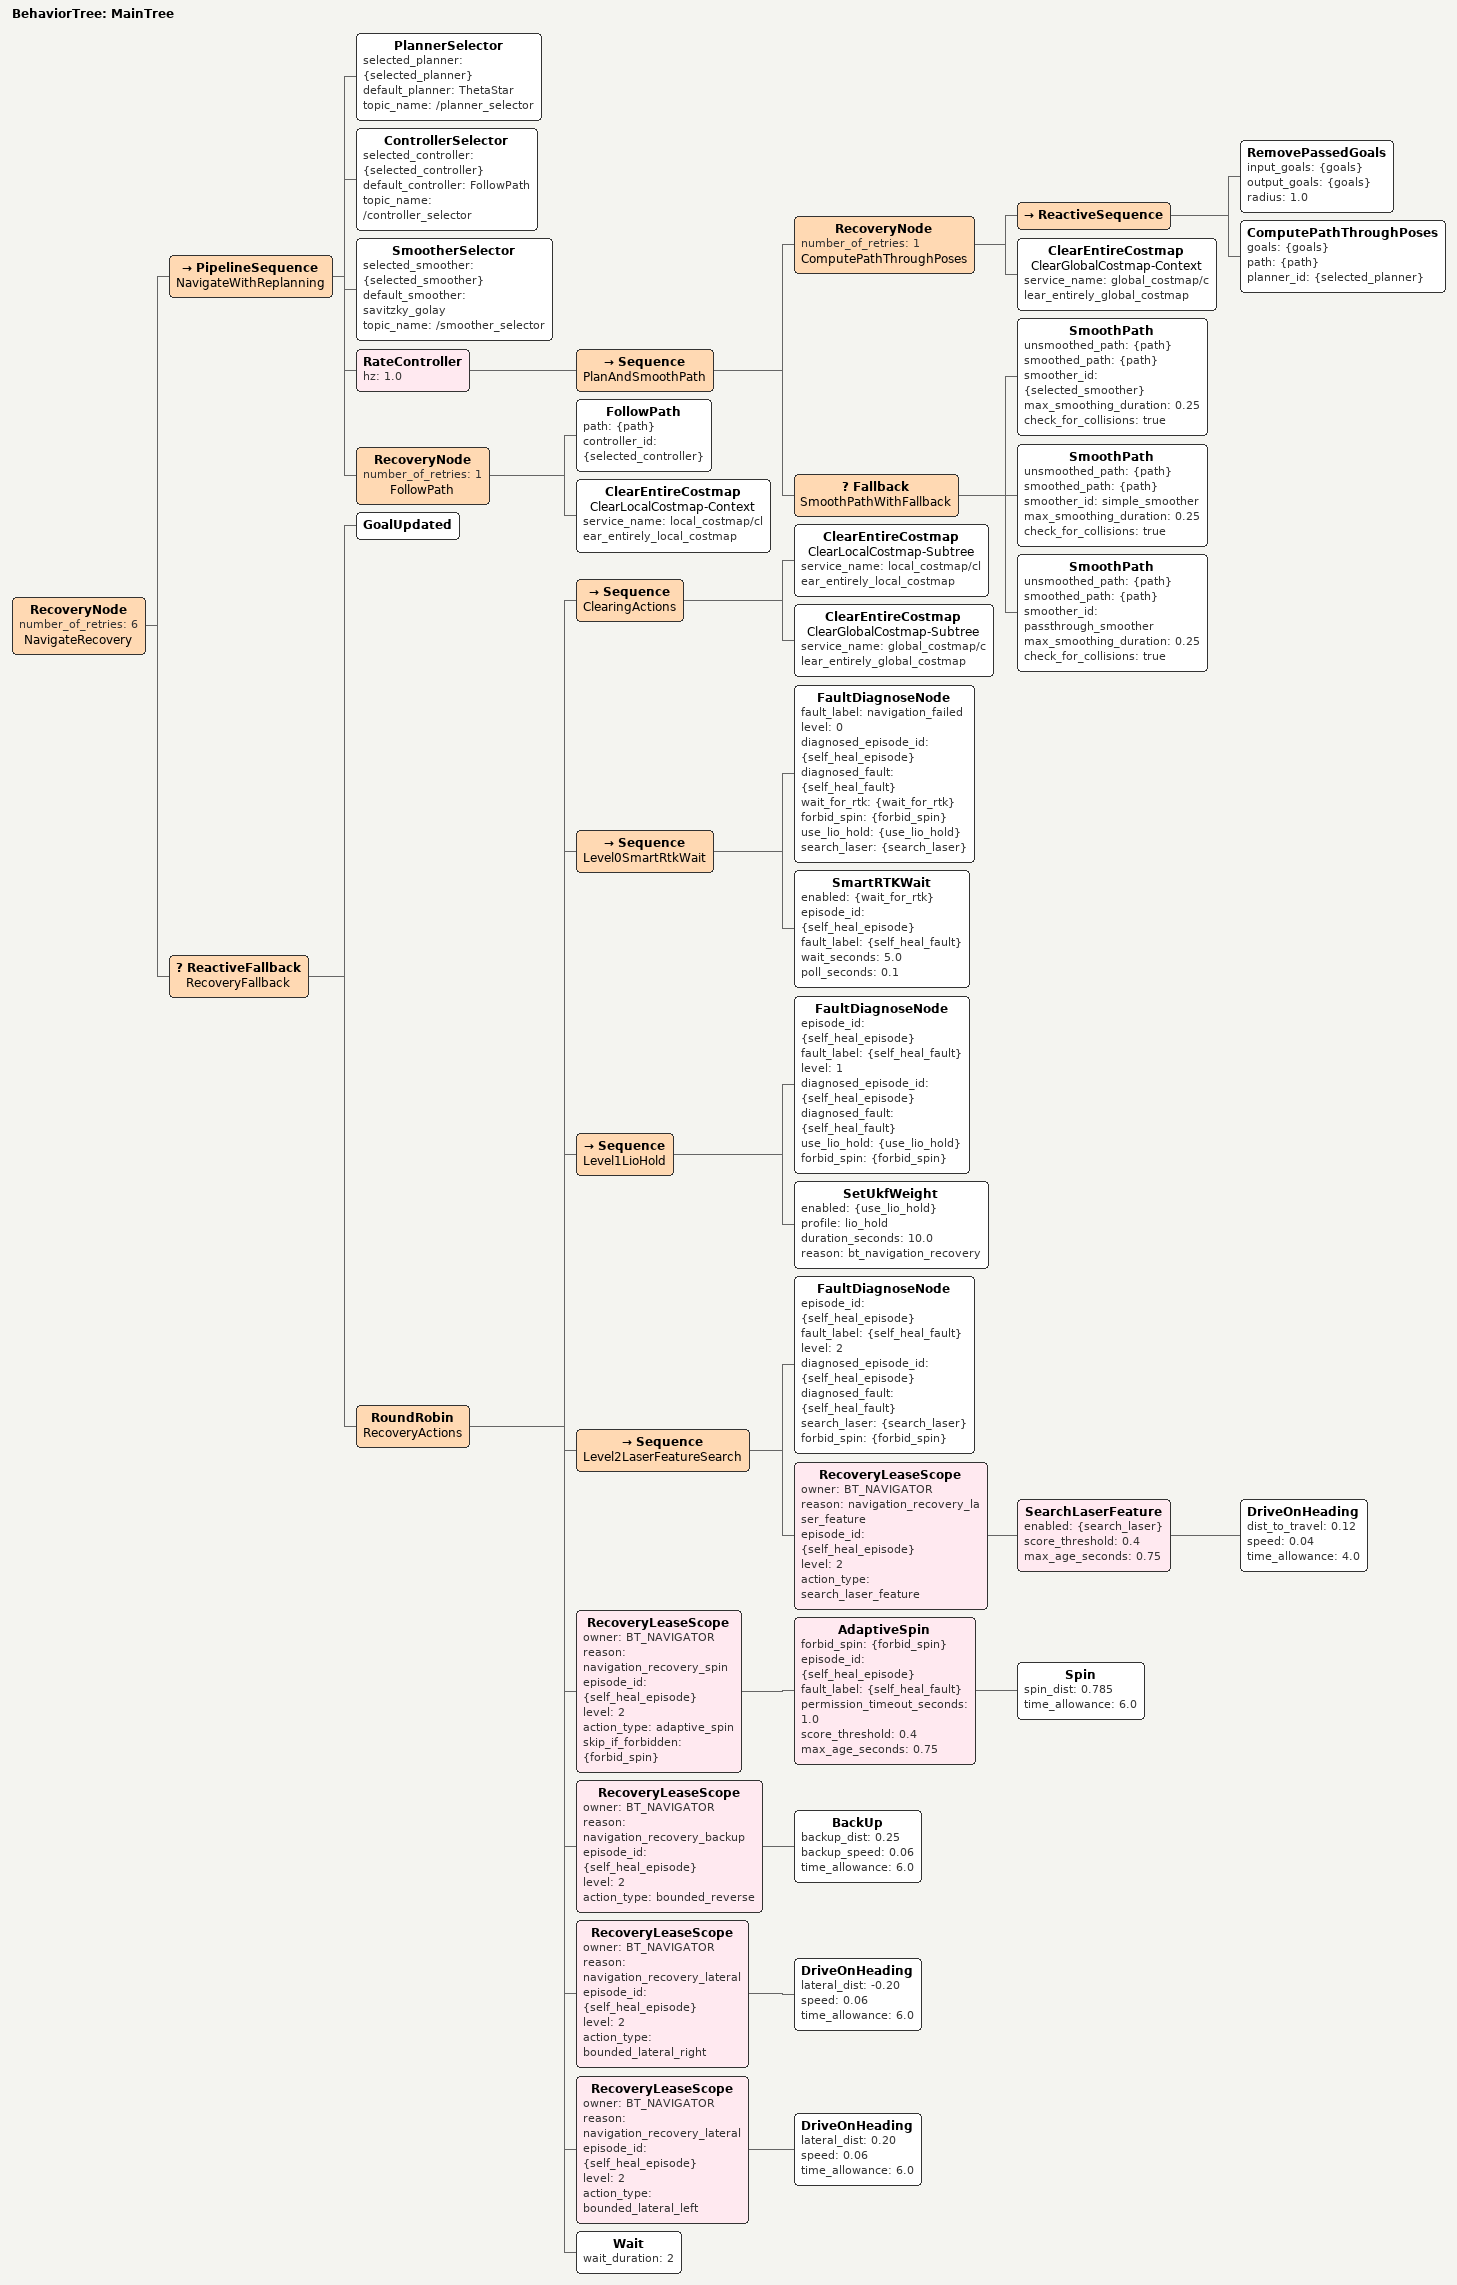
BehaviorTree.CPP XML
<root main_tree_to_execute="MainTree">
  <BehaviorTree ID="MainTree">
    <RecoveryNode number_of_retries="6" name="NavigateRecovery">
      <PipelineSequence name="NavigateWithReplanning">
        <PlannerSelector selected_planner="{selected_planner}" default_planner="ThetaStar" topic_name="/planner_selector"/>
        <ControllerSelector selected_controller="{selected_controller}" default_controller="FollowPath" topic_name="/controller_selector"/>
        <SmootherSelector selected_smoother="{selected_smoother}" default_smoother="savitzky_golay" topic_name="/smoother_selector"/>
        <RateController hz="1.0">
          <Sequence name="PlanAndSmoothPath">
            <RecoveryNode number_of_retries="1" name="ComputePathThroughPoses">
              <ReactiveSequence>
                <RemovePassedGoals input_goals="{goals}" output_goals="{goals}" radius="1.0"/>
                <ComputePathThroughPoses goals="{goals}" path="{path}" planner_id="{selected_planner}"/>
              </ReactiveSequence>
              <ClearEntireCostmap name="ClearGlobalCostmap-Context" service_name="global_costmap/clear_entirely_global_costmap"/>
            </RecoveryNode>
            <Fallback name="SmoothPathWithFallback">
              <SmoothPath unsmoothed_path="{path}" smoothed_path="{path}" smoother_id="{selected_smoother}" max_smoothing_duration="0.25" check_for_collisions="true"/>
              <SmoothPath unsmoothed_path="{path}" smoothed_path="{path}" smoother_id="simple_smoother" max_smoothing_duration="0.25" check_for_collisions="true"/>
              <SmoothPath unsmoothed_path="{path}" smoothed_path="{path}" smoother_id="passthrough_smoother" max_smoothing_duration="0.25" check_for_collisions="true"/>
            </Fallback>
          </Sequence>
        </RateController>
        <RecoveryNode number_of_retries="1" name="FollowPath">
          <FollowPath path="{path}" controller_id="{selected_controller}"/>
          <ClearEntireCostmap name="ClearLocalCostmap-Context" service_name="local_costmap/clear_entirely_local_costmap"/>
        </RecoveryNode>
      </PipelineSequence>
      <ReactiveFallback name="RecoveryFallback">
        <GoalUpdated/>
        <RoundRobin name="RecoveryActions">
          <Sequence name="ClearingActions">
            <ClearEntireCostmap name="ClearLocalCostmap-Subtree" service_name="local_costmap/clear_entirely_local_costmap"/>
            <ClearEntireCostmap name="ClearGlobalCostmap-Subtree" service_name="global_costmap/clear_entirely_global_costmap"/>
          </Sequence>
          <Sequence name="Level0SmartRtkWait">
            <FaultDiagnoseNode fault_label="navigation_failed" level="0"
              diagnosed_episode_id="{self_heal_episode}" diagnosed_fault="{self_heal_fault}"
              wait_for_rtk="{wait_for_rtk}" forbid_spin="{forbid_spin}"
              use_lio_hold="{use_lio_hold}" search_laser="{search_laser}"/>
            <SmartRTKWait enabled="{wait_for_rtk}" episode_id="{self_heal_episode}"
              fault_label="{self_heal_fault}" wait_seconds="5.0" poll_seconds="0.1"/>
          </Sequence>
          <Sequence name="Level1LioHold">
            <FaultDiagnoseNode episode_id="{self_heal_episode}" fault_label="{self_heal_fault}" level="1"
              diagnosed_episode_id="{self_heal_episode}" diagnosed_fault="{self_heal_fault}"
              use_lio_hold="{use_lio_hold}" forbid_spin="{forbid_spin}"/>
            <SetUkfWeight enabled="{use_lio_hold}" profile="lio_hold" duration_seconds="10.0" reason="bt_navigation_recovery"/>
          </Sequence>
          <Sequence name="Level2LaserFeatureSearch">
            <FaultDiagnoseNode episode_id="{self_heal_episode}" fault_label="{self_heal_fault}" level="2"
              diagnosed_episode_id="{self_heal_episode}" diagnosed_fault="{self_heal_fault}"
              search_laser="{search_laser}" forbid_spin="{forbid_spin}"/>
            <RecoveryLeaseScope owner="BT_NAVIGATOR" reason="navigation_recovery_laser_feature"
              episode_id="{self_heal_episode}" level="2" action_type="search_laser_feature">
              <SearchLaserFeature enabled="{search_laser}" score_threshold="0.4" max_age_seconds="0.75">
                <DriveOnHeading dist_to_travel="0.12" speed="0.04" time_allowance="4.0"/>
              </SearchLaserFeature>
            </RecoveryLeaseScope>
          </Sequence>
          <RecoveryLeaseScope owner="BT_NAVIGATOR" reason="navigation_recovery_spin"
            episode_id="{self_heal_episode}" level="2" action_type="adaptive_spin"
            skip_if_forbidden="{forbid_spin}">
            <AdaptiveSpin forbid_spin="{forbid_spin}" episode_id="{self_heal_episode}"
              fault_label="{self_heal_fault}" permission_timeout_seconds="1.0"
              score_threshold="0.4" max_age_seconds="0.75">
              <Spin spin_dist="0.785" time_allowance="6.0"/>
            </AdaptiveSpin>
          </RecoveryLeaseScope>
          <RecoveryLeaseScope owner="BT_NAVIGATOR" reason="navigation_recovery_backup"
            episode_id="{self_heal_episode}" level="2" action_type="bounded_reverse">
            <BackUp backup_dist="0.25" backup_speed="0.06" time_allowance="6.0"/>
          </RecoveryLeaseScope>
          <RecoveryLeaseScope owner="BT_NAVIGATOR" reason="navigation_recovery_lateral"
            episode_id="{self_heal_episode}" level="2" action_type="bounded_lateral_right">
            <DriveOnHeading lateral_dist="-0.20" speed="0.06" time_allowance="6.0"/>
          </RecoveryLeaseScope>
          <RecoveryLeaseScope owner="BT_NAVIGATOR" reason="navigation_recovery_lateral"
            episode_id="{self_heal_episode}" level="2" action_type="bounded_lateral_left">
            <DriveOnHeading lateral_dist="0.20" speed="0.06" time_allowance="6.0"/>
          </RecoveryLeaseScope>
          <Wait wait_duration="2"/>
        </RoundRobin>
      </ReactiveFallback>
    </RecoveryNode>
  </BehaviorTree>
</root>
